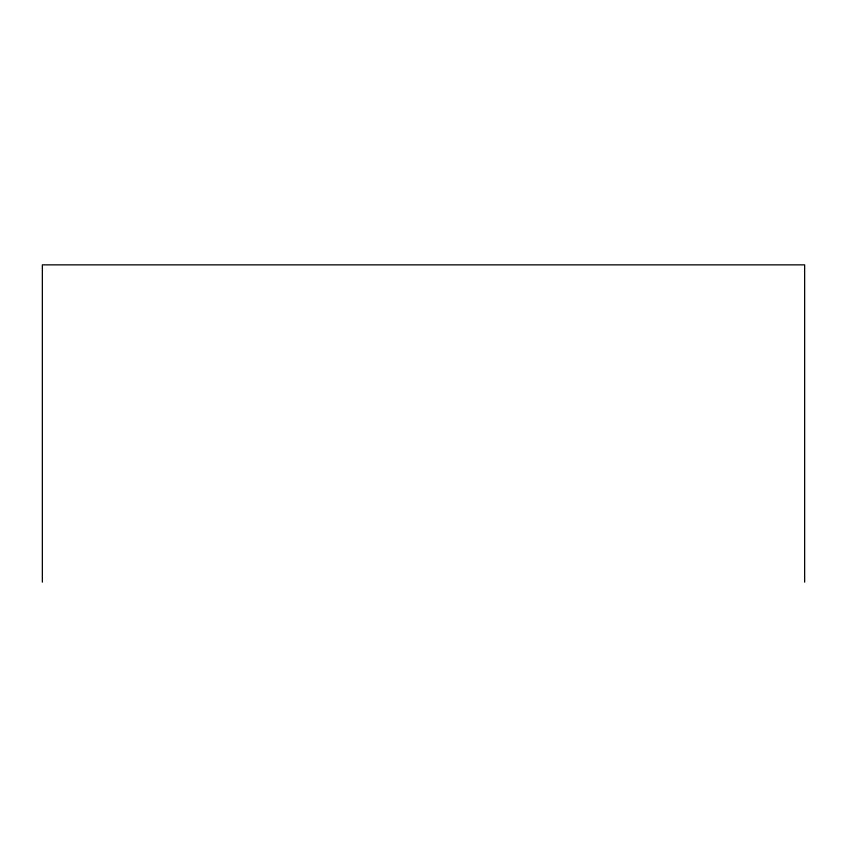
<?xml version="1.0" encoding="UTF-8"?>
<svg xmlns="http://www.w3.org/2000/svg" width="847" height="847" viewBox="0 0 847 847"><rect width="100%" height="100%" fill="white"/><g stroke="black" fill="none" stroke-linecap="round" stroke-linejoin="round"><path stroke-width="1.27" d="M804.65 582.143L804.65 264.857L42.35 264.857L42.35 582.143"/></g></svg>
